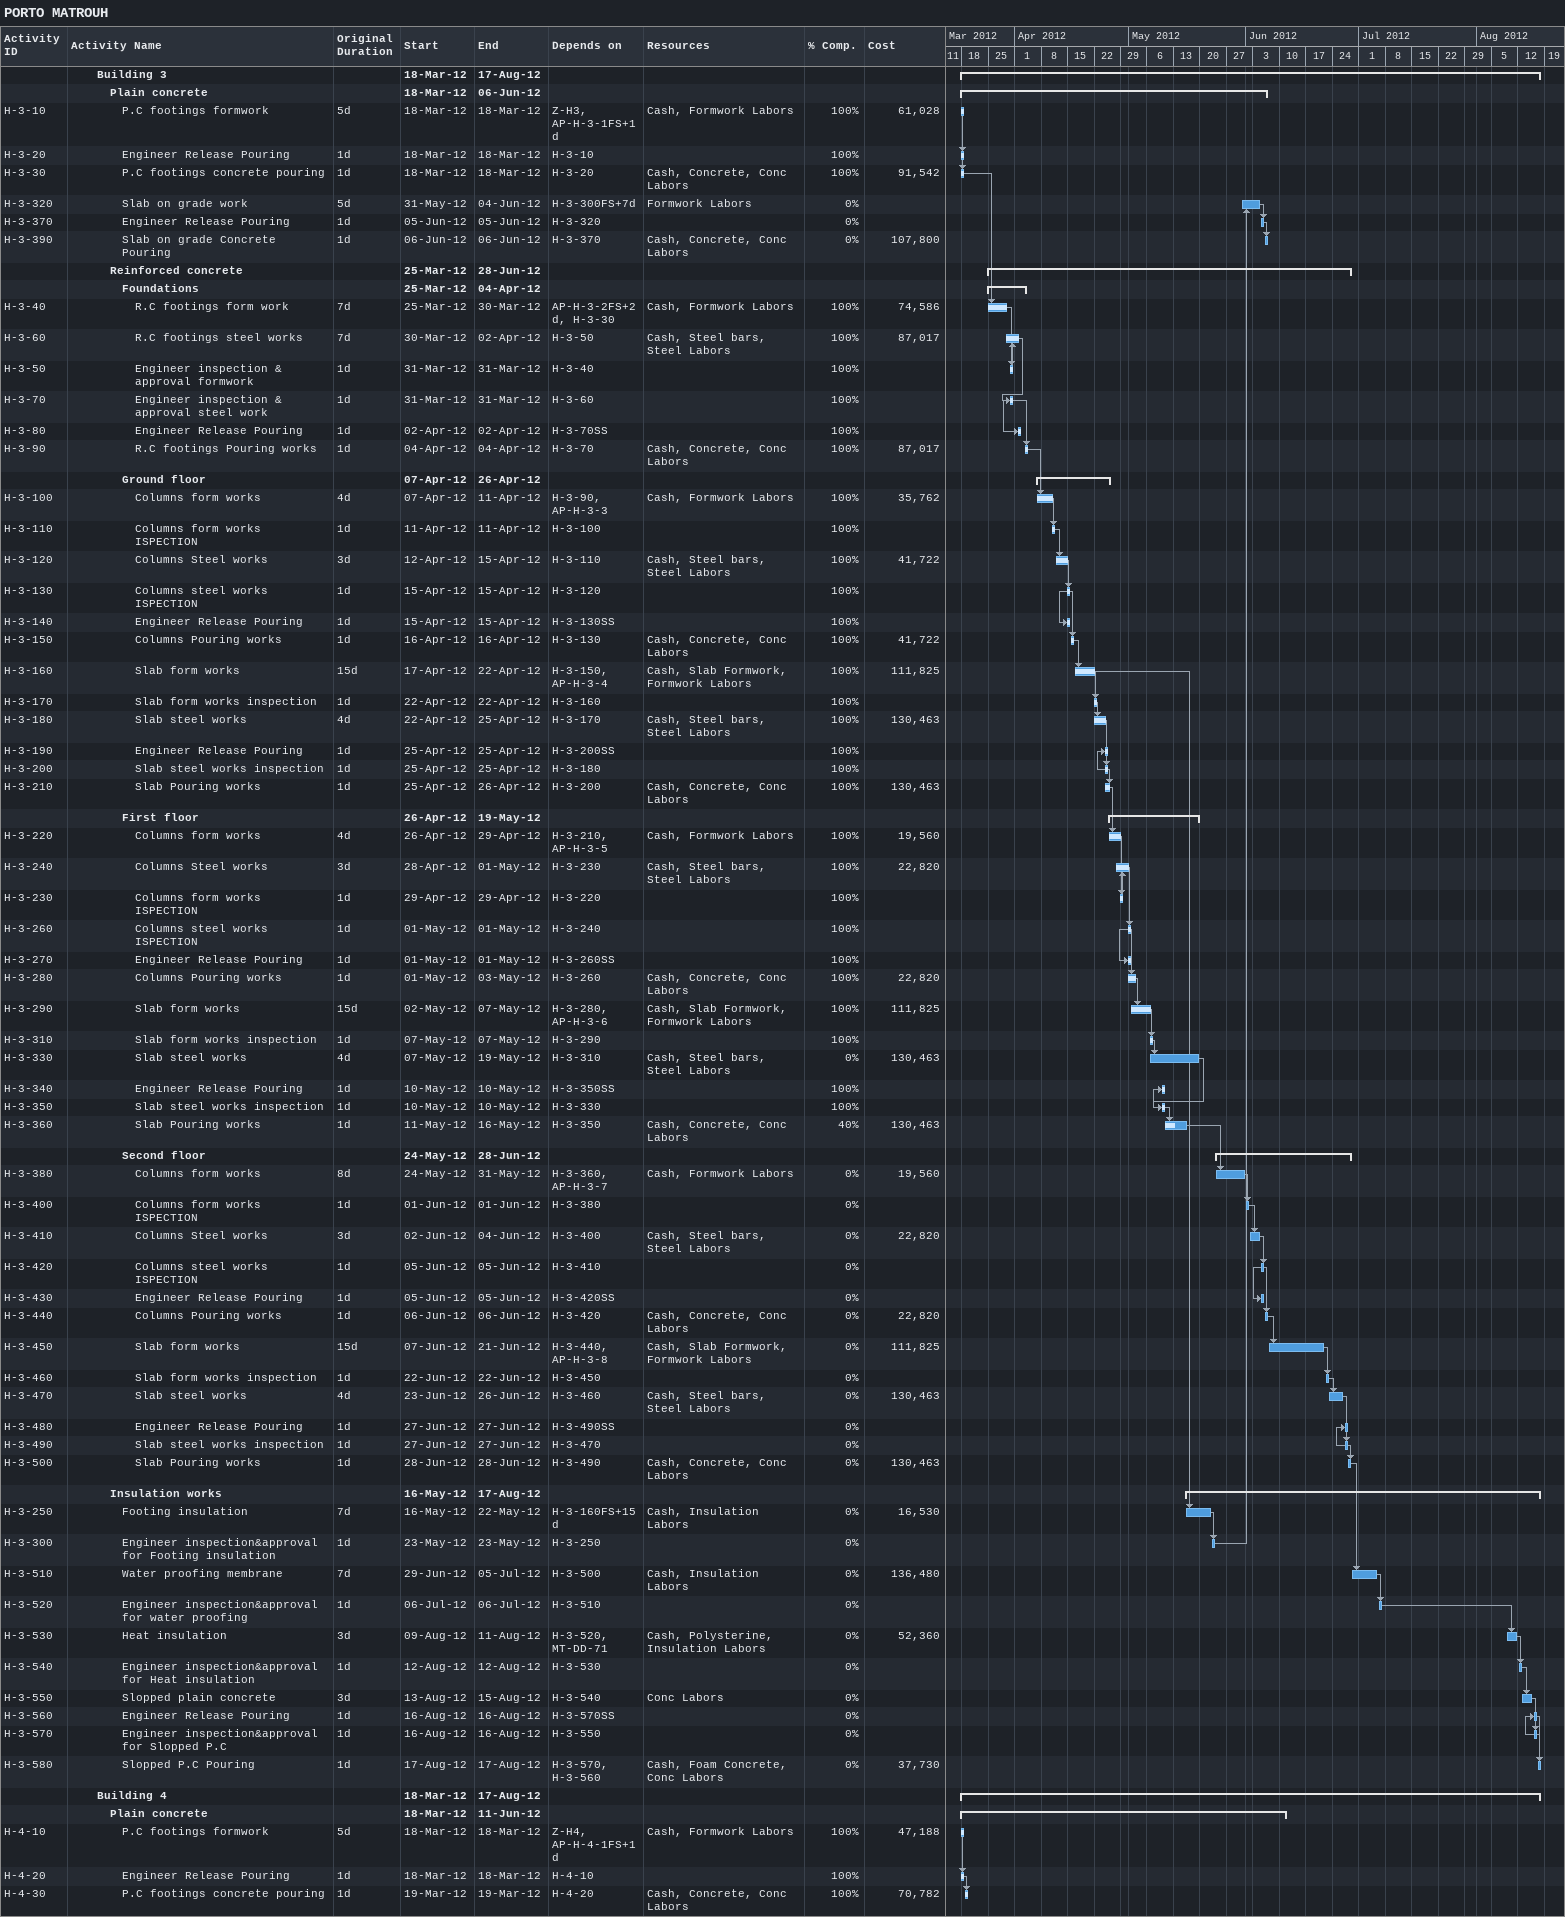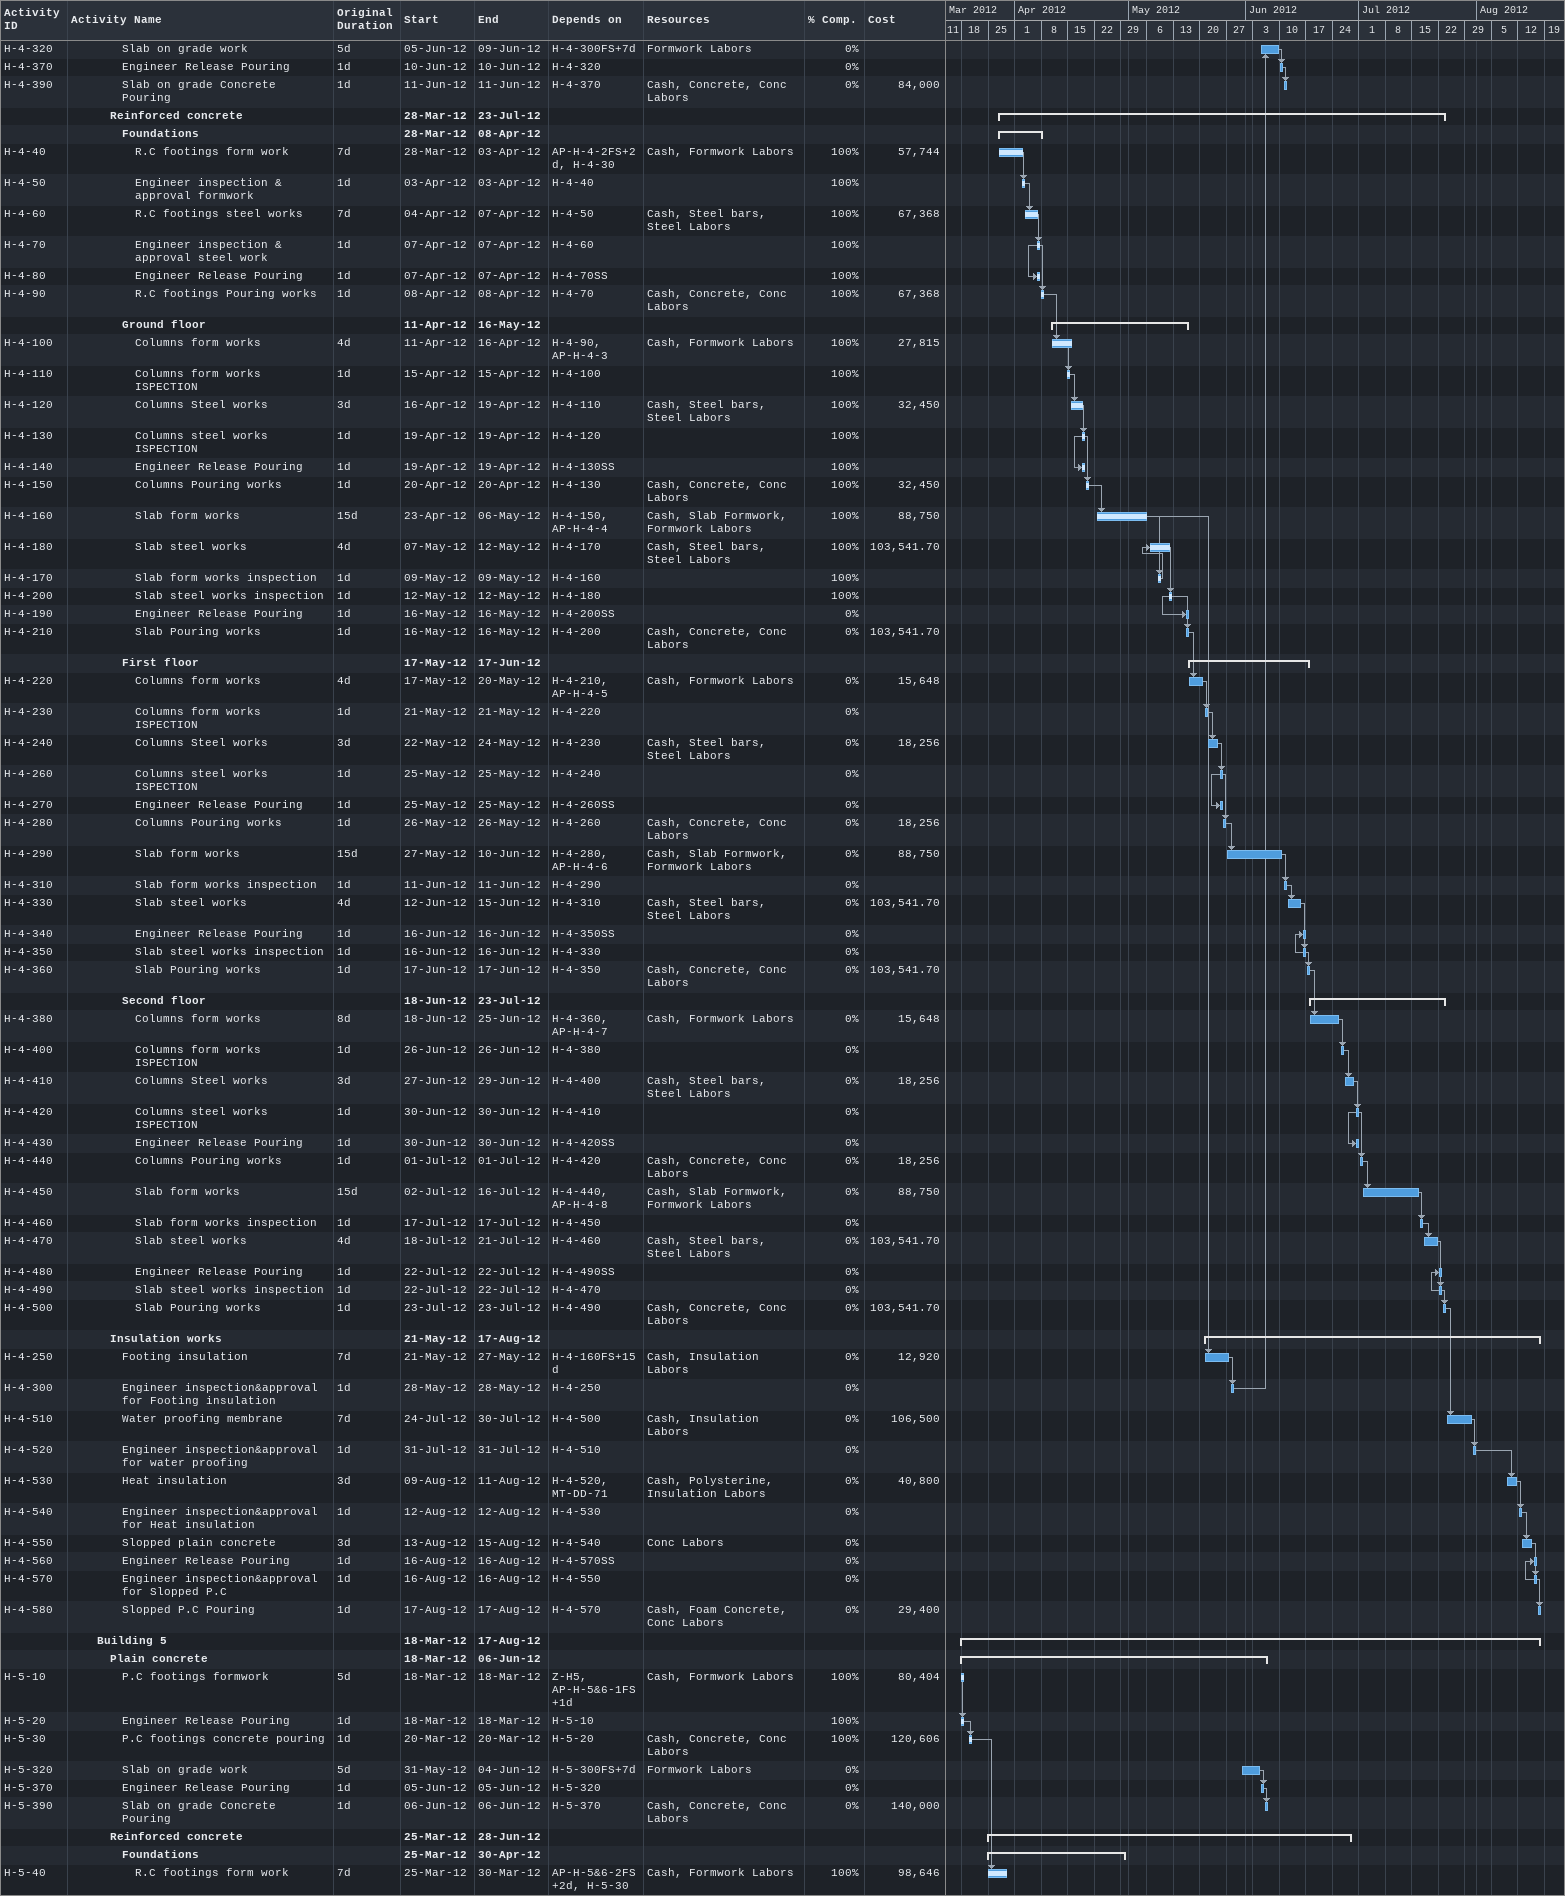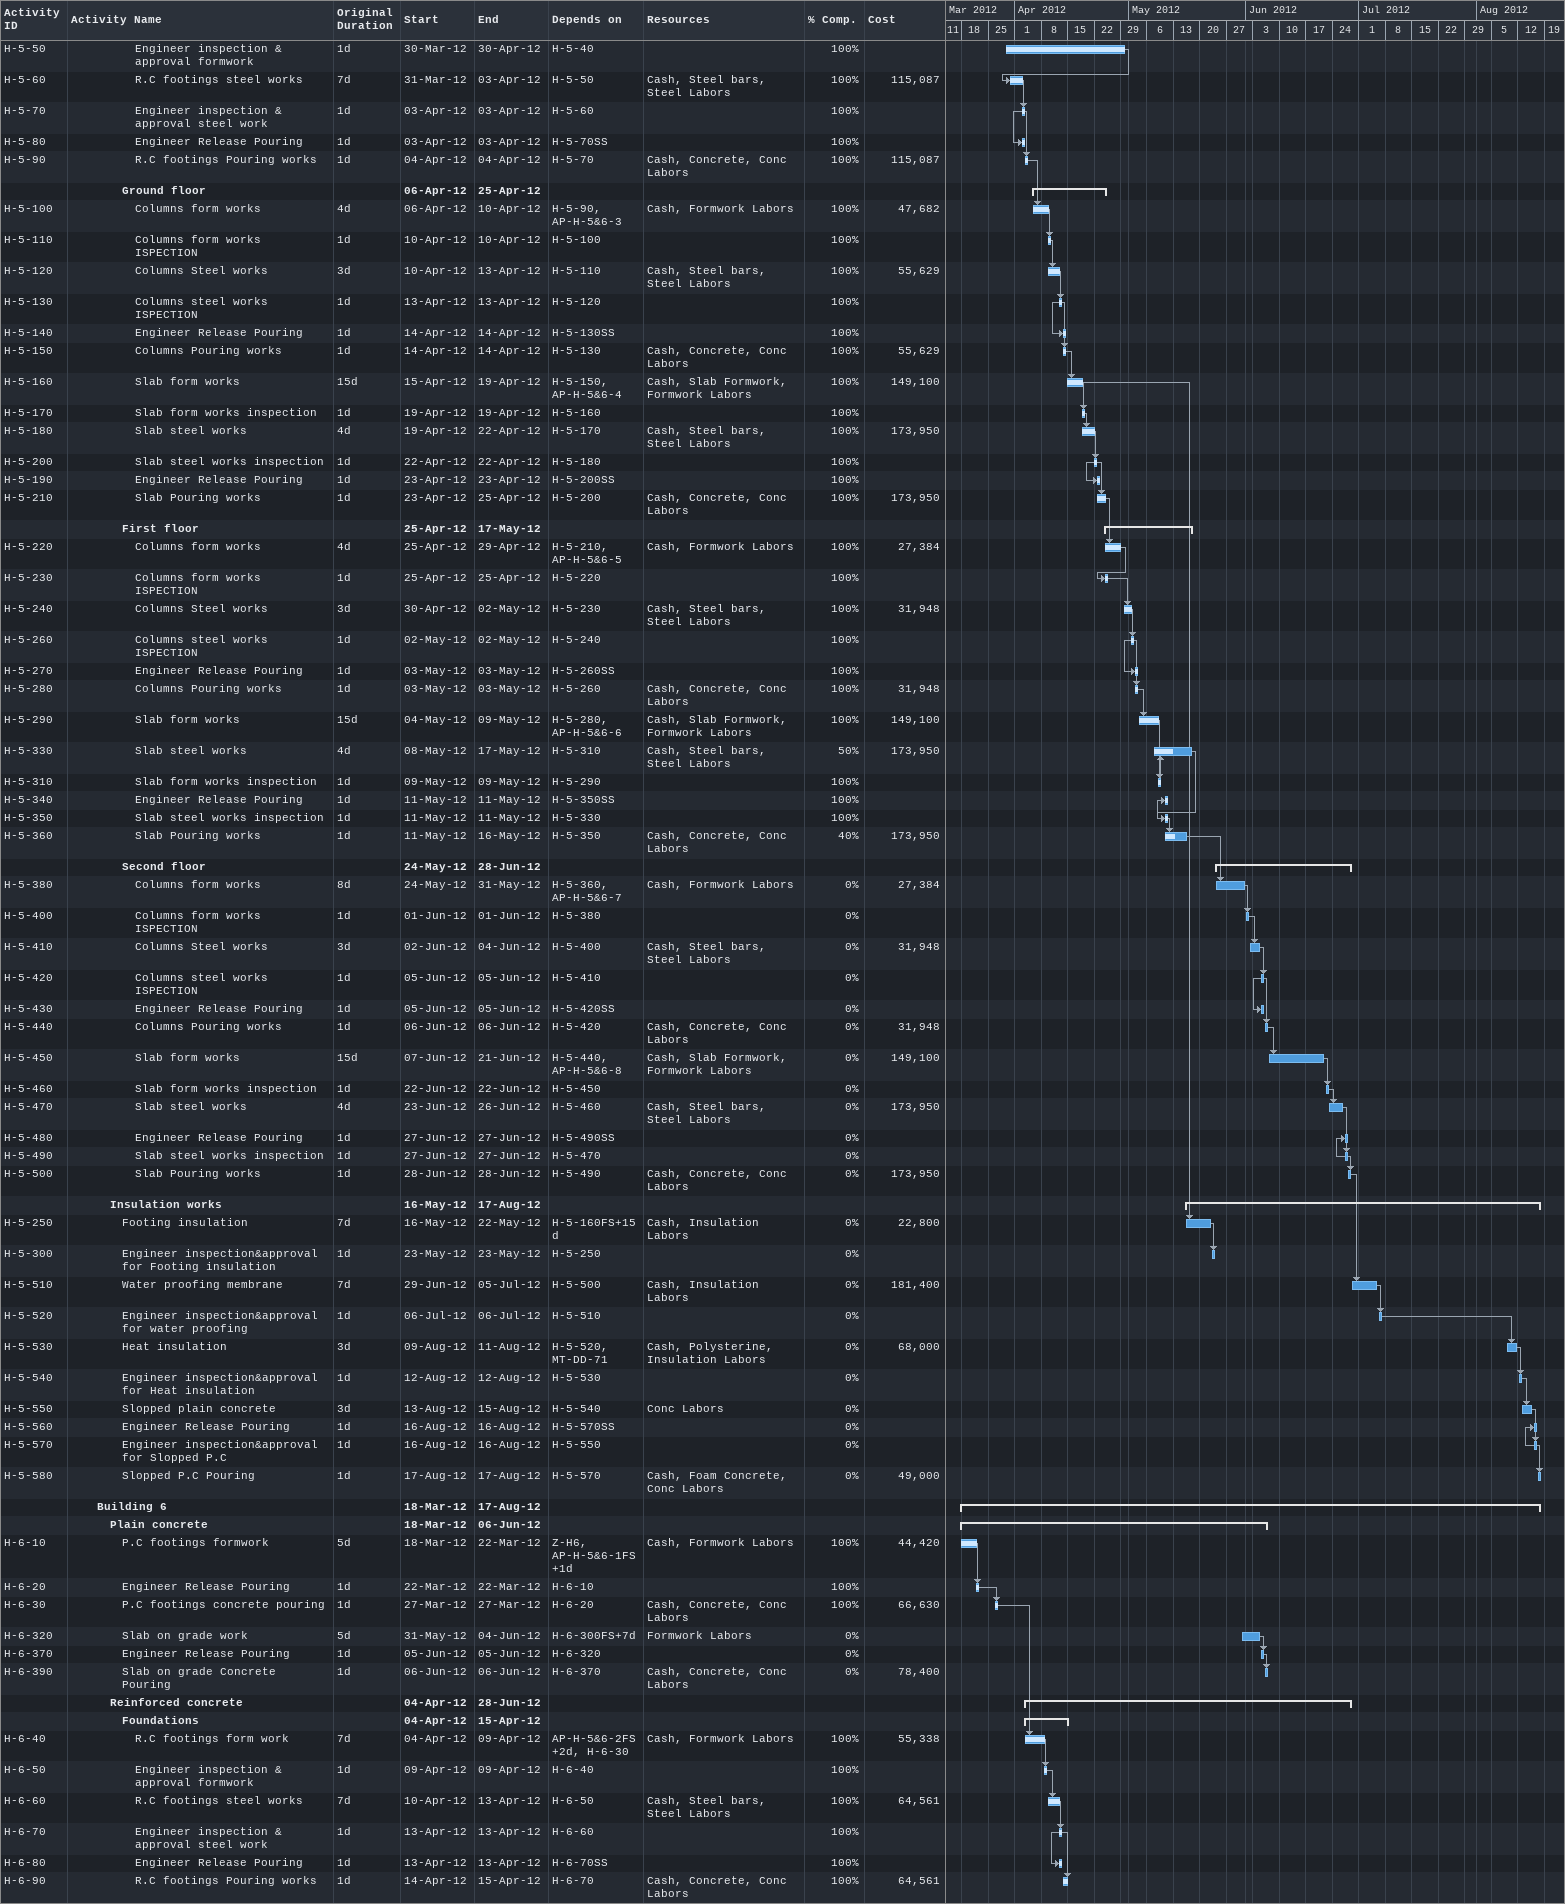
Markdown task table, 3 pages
PORTO MATROUH

| ID | Level | Task | Original duration | Start | Finish | Predecessors | Resources | % complete | Cost |
|---|---|---|---|---|---|---|---|---|---|
|  | 3 | **Building 3** |  | 2012-03-18 | 2012-08-17 |  |  |  |  |
|  | 4 | **Plain concrete** |  | 2012-03-18 | 2012-06-06 |  |  |  |  |
| H-3-10 | 5 | P.C footings formwork | 5d | 2012-03-18 | 2012-03-18 | Z-H3, AP-H-3-1FS+1d | Cash, Formwork Labors | 100 | 61028 |
| H-3-20 | 5 | Engineer Release Pouring | 1d | 2012-03-18 | 2012-03-18 | H-3-10 |  | 100 |  |
| H-3-30 | 5 | P.C footings concrete pouring | 1d | 2012-03-18 | 2012-03-18 | H-3-20 | Cash, Concrete, Conc Labors | 100 | 91542 |
| H-3-320 | 5 | Slab on grade work | 5d | 2012-05-31 | 2012-06-04 | H-3-300FS+7d | Formwork Labors | 0 |  |
| H-3-370 | 5 | Engineer Release Pouring | 1d | 2012-06-05 | 2012-06-05 | H-3-320 |  | 0 |  |
| H-3-390 | 5 | Slab on grade Concrete Pouring | 1d | 2012-06-06 | 2012-06-06 | H-3-370 | Cash, Concrete, Conc Labors | 0 | 107800 |
|  | 4 | **Reinforced concrete** |  | 2012-03-25 | 2012-06-28 |  |  |  |  |
|  | 5 | **Foundations** |  | 2012-03-25 | 2012-04-04 |  |  |  |  |
| H-3-40 | 6 | R.C footings form work | 7d | 2012-03-25 | 2012-03-30 | AP-H-3-2FS+2d, H-3-30 | Cash, Formwork Labors | 100 | 74586 |
| H-3-60 | 6 | R.C footings steel works | 7d | 2012-03-30 | 2012-04-02 | H-3-50 | Cash, Steel bars, Steel Labors | 100 | 87017 |
| H-3-50 | 6 | Engineer inspection & approval formwork | 1d | 2012-03-31 | 2012-03-31 | H-3-40 |  | 100 |  |
| H-3-70 | 6 | Engineer inspection & approval steel work | 1d | 2012-03-31 | 2012-03-31 | H-3-60 |  | 100 |  |
| H-3-80 | 6 | Engineer Release Pouring | 1d | 2012-04-02 | 2012-04-02 | H-3-70SS |  | 100 |  |
| H-3-90 | 6 | R.C footings Pouring works | 1d | 2012-04-04 | 2012-04-04 | H-3-70 | Cash, Concrete, Conc Labors | 100 | 87017 |
|  | 5 | **Ground floor** |  | 2012-04-07 | 2012-04-26 |  |  |  |  |
| H-3-100 | 6 | Columns form works | 4d | 2012-04-07 | 2012-04-11 | H-3-90, AP-H-3-3 | Cash, Formwork Labors | 100 | 35762 |
| H-3-110 | 6 | Columns form works ISPECTION | 1d | 2012-04-11 | 2012-04-11 | H-3-100 |  | 100 |  |
| H-3-120 | 6 | Columns Steel works | 3d | 2012-04-12 | 2012-04-15 | H-3-110 | Cash, Steel bars, Steel Labors | 100 | 41722 |
| H-3-130 | 6 | Columns steel works ISPECTION | 1d | 2012-04-15 | 2012-04-15 | H-3-120 |  | 100 |  |
| H-3-140 | 6 | Engineer Release Pouring | 1d | 2012-04-15 | 2012-04-15 | H-3-130SS |  | 100 |  |
| H-3-150 | 6 | Columns Pouring works | 1d | 2012-04-16 | 2012-04-16 | H-3-130 | Cash, Concrete, Conc Labors | 100 | 41722 |
| H-3-160 | 6 | Slab form works | 15d | 2012-04-17 | 2012-04-22 | H-3-150, AP-H-3-4 | Cash, Slab Formwork, Formwork Labors | 100 | 111825 |
| H-3-170 | 6 | Slab form works inspection | 1d | 2012-04-22 | 2012-04-22 | H-3-160 |  | 100 |  |
| H-3-180 | 6 | Slab steel works | 4d | 2012-04-22 | 2012-04-25 | H-3-170 | Cash, Steel bars, Steel Labors | 100 | 130463 |
| H-3-190 | 6 | Engineer Release Pouring | 1d | 2012-04-25 | 2012-04-25 | H-3-200SS |  | 100 |  |
| H-3-200 | 6 | Slab steel works inspection | 1d | 2012-04-25 | 2012-04-25 | H-3-180 |  | 100 |  |
| H-3-210 | 6 | Slab Pouring works | 1d | 2012-04-25 | 2012-04-26 | H-3-200 | Cash, Concrete, Conc Labors | 100 | 130463 |
|  | 5 | **First floor** |  | 2012-04-26 | 2012-05-19 |  |  |  |  |
| H-3-220 | 6 | Columns form works | 4d | 2012-04-26 | 2012-04-29 | H-3-210, AP-H-3-5 | Cash, Formwork Labors | 100 | 19560 |
| H-3-240 | 6 | Columns Steel works | 3d | 2012-04-28 | 2012-05-01 | H-3-230 | Cash, Steel bars, Steel Labors | 100 | 22820 |
| H-3-230 | 6 | Columns form works ISPECTION | 1d | 2012-04-29 | 2012-04-29 | H-3-220 |  | 100 |  |
| H-3-260 | 6 | Columns steel works ISPECTION | 1d | 2012-05-01 | 2012-05-01 | H-3-240 |  | 100 |  |
| H-3-270 | 6 | Engineer Release Pouring | 1d | 2012-05-01 | 2012-05-01 | H-3-260SS |  | 100 |  |
| H-3-280 | 6 | Columns Pouring works | 1d | 2012-05-01 | 2012-05-03 | H-3-260 | Cash, Concrete, Conc Labors | 100 | 22820 |
| H-3-290 | 6 | Slab form works | 15d | 2012-05-02 | 2012-05-07 | H-3-280, AP-H-3-6 | Cash, Slab Formwork, Formwork Labors | 100 | 111825 |
| H-3-310 | 6 | Slab form works inspection | 1d | 2012-05-07 | 2012-05-07 | H-3-290 |  | 100 |  |
| H-3-330 | 6 | Slab steel works | 4d | 2012-05-07 | 2012-05-19 | H-3-310 | Cash, Steel bars, Steel Labors | 0 | 130463 |
| H-3-340 | 6 | Engineer Release Pouring | 1d | 2012-05-10 | 2012-05-10 | H-3-350SS |  | 100 |  |
| H-3-350 | 6 | Slab steel works inspection | 1d | 2012-05-10 | 2012-05-10 | H-3-330 |  | 100 |  |
| H-3-360 | 6 | Slab Pouring works | 1d | 2012-05-11 | 2012-05-16 | H-3-350 | Cash, Concrete, Conc Labors | 40 | 130463 |
|  | 5 | **Second floor** |  | 2012-05-24 | 2012-06-28 |  |  |  |  |
| H-3-380 | 6 | Columns form works | 8d | 2012-05-24 | 2012-05-31 | H-3-360, AP-H-3-7 | Cash, Formwork Labors | 0 | 19560 |
| H-3-400 | 6 | Columns form works ISPECTION | 1d | 2012-06-01 | 2012-06-01 | H-3-380 |  | 0 |  |
| H-3-410 | 6 | Columns Steel works | 3d | 2012-06-02 | 2012-06-04 | H-3-400 | Cash, Steel bars, Steel Labors | 0 | 22820 |
| H-3-420 | 6 | Columns steel works ISPECTION | 1d | 2012-06-05 | 2012-06-05 | H-3-410 |  | 0 |  |
| H-3-430 | 6 | Engineer Release Pouring | 1d | 2012-06-05 | 2012-06-05 | H-3-420SS |  | 0 |  |
| H-3-440 | 6 | Columns Pouring works | 1d | 2012-06-06 | 2012-06-06 | H-3-420 | Cash, Concrete, Conc Labors | 0 | 22820 |
| H-3-450 | 6 | Slab form works | 15d | 2012-06-07 | 2012-06-21 | H-3-440, AP-H-3-8 | Cash, Slab Formwork, Formwork Labors | 0 | 111825 |
| H-3-460 | 6 | Slab form works inspection | 1d | 2012-06-22 | 2012-06-22 | H-3-450 |  | 0 |  |
| H-3-470 | 6 | Slab steel works | 4d | 2012-06-23 | 2012-06-26 | H-3-460 | Cash, Steel bars, Steel Labors | 0 | 130463 |
| H-3-480 | 6 | Engineer Release Pouring | 1d | 2012-06-27 | 2012-06-27 | H-3-490SS |  | 0 |  |
| H-3-490 | 6 | Slab steel works inspection | 1d | 2012-06-27 | 2012-06-27 | H-3-470 |  | 0 |  |
| H-3-500 | 6 | Slab Pouring works | 1d | 2012-06-28 | 2012-06-28 | H-3-490 | Cash, Concrete, Conc Labors | 0 | 130463 |
|  | 4 | **Insulation works** |  | 2012-05-16 | 2012-08-17 |  |  |  |  |
| H-3-250 | 5 | Footing insulation | 7d | 2012-05-16 | 2012-05-22 | H-3-160FS+15d | Cash, Insulation Labors | 0 | 16530 |
| H-3-300 | 5 | Engineer inspection&approval for Footing insulation | 1d | 2012-05-23 | 2012-05-23 | H-3-250 |  | 0 |  |
| H-3-510 | 5 | Water proofing membrane | 7d | 2012-06-29 | 2012-07-05 | H-3-500 | Cash, Insulation Labors | 0 | 136480 |
| H-3-520 | 5 | Engineer inspection&approval for water proofing | 1d | 2012-07-06 | 2012-07-06 | H-3-510 |  | 0 |  |
| H-3-530 | 5 | Heat insulation | 3d | 2012-08-09 | 2012-08-11 | H-3-520, MT-DD-71 | Cash, Polysterine, Insulation Labors | 0 | 52360 |
| H-3-540 | 5 | Engineer inspection&approval for Heat insulation | 1d | 2012-08-12 | 2012-08-12 | H-3-530 |  | 0 |  |
| H-3-550 | 5 | Slopped plain concrete | 3d | 2012-08-13 | 2012-08-15 | H-3-540 | Conc Labors | 0 |  |
| H-3-560 | 5 | Engineer Release Pouring | 1d | 2012-08-16 | 2012-08-16 | H-3-570SS |  | 0 |  |
| H-3-570 | 5 | Engineer inspection&approval for Slopped P.C | 1d | 2012-08-16 | 2012-08-16 | H-3-550 |  | 0 |  |
| H-3-580 | 5 | Slopped P.C Pouring | 1d | 2012-08-17 | 2012-08-17 | H-3-570, H-3-560 | Cash, Foam Concrete, Conc Labors | 0 | 37730 |
|  | 3 | **Building 4** |  | 2012-03-18 | 2012-08-17 |  |  |  |  |
|  | 4 | **Plain concrete** |  | 2012-03-18 | 2012-06-11 |  |  |  |  |
| H-4-10 | 5 | P.C footings formwork | 5d | 2012-03-18 | 2012-03-18 | Z-H4, AP-H-4-1FS+1d | Cash, Formwork Labors | 100 | 47188 |
| H-4-20 | 5 | Engineer Release Pouring | 1d | 2012-03-18 | 2012-03-18 | H-4-10 |  | 100 |  |
| H-4-30 | 5 | P.C footings concrete pouring | 1d | 2012-03-19 | 2012-03-19 | H-4-20 | Cash, Concrete, Conc Labors | 100 | 70782 |
| H-4-320 | 5 | Slab on grade work | 5d | 2012-06-05 | 2012-06-09 | H-4-300FS+7d | Formwork Labors | 0 |  |
| H-4-370 | 5 | Engineer Release Pouring | 1d | 2012-06-10 | 2012-06-10 | H-4-320 |  | 0 |  |
| H-4-390 | 5 | Slab on grade Concrete Pouring | 1d | 2012-06-11 | 2012-06-11 | H-4-370 | Cash, Concrete, Conc Labors | 0 | 84000 |
|  | 4 | **Reinforced concrete** |  | 2012-03-28 | 2012-07-23 |  |  |  |  |
|  | 5 | **Foundations** |  | 2012-03-28 | 2012-04-08 |  |  |  |  |
| H-4-40 | 6 | R.C footings form work | 7d | 2012-03-28 | 2012-04-03 | AP-H-4-2FS+2d, H-4-30 | Cash, Formwork Labors | 100 | 57744 |
| H-4-50 | 6 | Engineer inspection & approval formwork | 1d | 2012-04-03 | 2012-04-03 | H-4-40 |  | 100 |  |
| H-4-60 | 6 | R.C footings steel works | 7d | 2012-04-04 | 2012-04-07 | H-4-50 | Cash, Steel bars, Steel Labors | 100 | 67368 |
| H-4-70 | 6 | Engineer inspection & approval steel work | 1d | 2012-04-07 | 2012-04-07 | H-4-60 |  | 100 |  |
| H-4-80 | 6 | Engineer Release Pouring | 1d | 2012-04-07 | 2012-04-07 | H-4-70SS |  | 100 |  |
| H-4-90 | 6 | R.C footings Pouring works | 1d | 2012-04-08 | 2012-04-08 | H-4-70 | Cash, Concrete, Conc Labors | 100 | 67368 |
|  | 5 | **Ground floor** |  | 2012-04-11 | 2012-05-16 |  |  |  |  |
| H-4-100 | 6 | Columns form works | 4d | 2012-04-11 | 2012-04-16 | H-4-90, AP-H-4-3 | Cash, Formwork Labors | 100 | 27815 |
| H-4-110 | 6 | Columns form works ISPECTION | 1d | 2012-04-15 | 2012-04-15 | H-4-100 |  | 100 |  |
| H-4-120 | 6 | Columns Steel works | 3d | 2012-04-16 | 2012-04-19 | H-4-110 | Cash, Steel bars, Steel Labors | 100 | 32450 |
| H-4-130 | 6 | Columns steel works ISPECTION | 1d | 2012-04-19 | 2012-04-19 | H-4-120 |  | 100 |  |
| H-4-140 | 6 | Engineer Release Pouring | 1d | 2012-04-19 | 2012-04-19 | H-4-130SS |  | 100 |  |
| H-4-150 | 6 | Columns Pouring works | 1d | 2012-04-20 | 2012-04-20 | H-4-130 | Cash, Concrete, Conc Labors | 100 | 32450 |
| H-4-160 | 6 | Slab form works | 15d | 2012-04-23 | 2012-05-06 | H-4-150, AP-H-4-4 | Cash, Slab Formwork, Formwork Labors | 100 | 88750 |
| H-4-180 | 6 | Slab steel works | 4d | 2012-05-07 | 2012-05-12 | H-4-170 | Cash, Steel bars, Steel Labors | 100 | 103541.70 |
| H-4-170 | 6 | Slab form works inspection | 1d | 2012-05-09 | 2012-05-09 | H-4-160 |  | 100 |  |
| H-4-200 | 6 | Slab steel works inspection | 1d | 2012-05-12 | 2012-05-12 | H-4-180 |  | 100 |  |
| H-4-190 | 6 | Engineer Release Pouring | 1d | 2012-05-16 | 2012-05-16 | H-4-200SS |  | 0 |  |
| H-4-210 | 6 | Slab Pouring works | 1d | 2012-05-16 | 2012-05-16 | H-4-200 | Cash, Concrete, Conc Labors | 0 | 103541.70 |
|  | 5 | **First floor** |  | 2012-05-17 | 2012-06-17 |  |  |  |  |
| H-4-220 | 6 | Columns form works | 4d | 2012-05-17 | 2012-05-20 | H-4-210, AP-H-4-5 | Cash, Formwork Labors | 0 | 15648 |
| H-4-230 | 6 | Columns form works ISPECTION | 1d | 2012-05-21 | 2012-05-21 | H-4-220 |  | 0 |  |
| H-4-240 | 6 | Columns Steel works | 3d | 2012-05-22 | 2012-05-24 | H-4-230 | Cash, Steel bars, Steel Labors | 0 | 18256 |
| H-4-260 | 6 | Columns steel works ISPECTION | 1d | 2012-05-25 | 2012-05-25 | H-4-240 |  | 0 |  |
| H-4-270 | 6 | Engineer Release Pouring | 1d | 2012-05-25 | 2012-05-25 | H-4-260SS |  | 0 |  |
| H-4-280 | 6 | Columns Pouring works | 1d | 2012-05-26 | 2012-05-26 | H-4-260 | Cash, Concrete, Conc Labors | 0 | 18256 |
| H-4-290 | 6 | Slab form works | 15d | 2012-05-27 | 2012-06-10 | H-4-280, AP-H-4-6 | Cash, Slab Formwork, Formwork Labors | 0 | 88750 |
| H-4-310 | 6 | Slab form works inspection | 1d | 2012-06-11 | 2012-06-11 | H-4-290 |  | 0 |  |
| H-4-330 | 6 | Slab steel works | 4d | 2012-06-12 | 2012-06-15 | H-4-310 | Cash, Steel bars, Steel Labors | 0 | 103541.70 |
| H-4-340 | 6 | Engineer Release Pouring | 1d | 2012-06-16 | 2012-06-16 | H-4-350SS |  | 0 |  |
| H-4-350 | 6 | Slab steel works inspection | 1d | 2012-06-16 | 2012-06-16 | H-4-330 |  | 0 |  |
| H-4-360 | 6 | Slab Pouring works | 1d | 2012-06-17 | 2012-06-17 | H-4-350 | Cash, Concrete, Conc Labors | 0 | 103541.70 |
|  | 5 | **Second floor** |  | 2012-06-18 | 2012-07-23 |  |  |  |  |
| H-4-380 | 6 | Columns form works | 8d | 2012-06-18 | 2012-06-25 | H-4-360, AP-H-4-7 | Cash, Formwork Labors | 0 | 15648 |
| H-4-400 | 6 | Columns form works ISPECTION | 1d | 2012-06-26 | 2012-06-26 | H-4-380 |  | 0 |  |
| H-4-410 | 6 | Columns Steel works | 3d | 2012-06-27 | 2012-06-29 | H-4-400 | Cash, Steel bars, Steel Labors | 0 | 18256 |
| H-4-420 | 6 | Columns steel works ISPECTION | 1d | 2012-06-30 | 2012-06-30 | H-4-410 |  | 0 |  |
| H-4-430 | 6 | Engineer Release Pouring | 1d | 2012-06-30 | 2012-06-30 | H-4-420SS |  | 0 |  |
| H-4-440 | 6 | Columns Pouring works | 1d | 2012-07-01 | 2012-07-01 | H-4-420 | Cash, Concrete, Conc Labors | 0 | 18256 |
| H-4-450 | 6 | Slab form works | 15d | 2012-07-02 | 2012-07-16 | H-4-440, AP-H-4-8 | Cash, Slab Formwork, Formwork Labors | 0 | 88750 |
| H-4-460 | 6 | Slab form works inspection | 1d | 2012-07-17 | 2012-07-17 | H-4-450 |  | 0 |  |
| H-4-470 | 6 | Slab steel works | 4d | 2012-07-18 | 2012-07-21 | H-4-460 | Cash, Steel bars, Steel Labors | 0 | 103541.70 |
| H-4-480 | 6 | Engineer Release Pouring | 1d | 2012-07-22 | 2012-07-22 | H-4-490SS |  | 0 |  |
| H-4-490 | 6 | Slab steel works inspection | 1d | 2012-07-22 | 2012-07-22 | H-4-470 |  | 0 |  |
| H-4-500 | 6 | Slab Pouring works | 1d | 2012-07-23 | 2012-07-23 | H-4-490 | Cash, Concrete, Conc Labors | 0 | 103541.70 |
|  | 4 | **Insulation works** |  | 2012-05-21 | 2012-08-17 |  |  |  |  |
| H-4-250 | 5 | Footing insulation | 7d | 2012-05-21 | 2012-05-27 | H-4-160FS+15d | Cash, Insulation Labors | 0 | 12920 |
| H-4-300 | 5 | Engineer inspection&approval for Footing insulation | 1d | 2012-05-28 | 2012-05-28 | H-4-250 |  | 0 |  |
| H-4-510 | 5 | Water proofing membrane | 7d | 2012-07-24 | 2012-07-30 | H-4-500 | Cash, Insulation Labors | 0 | 106500 |
| H-4-520 | 5 | Engineer inspection&approval for water proofing | 1d | 2012-07-31 | 2012-07-31 | H-4-510 |  | 0 |  |
| H-4-530 | 5 | Heat insulation | 3d | 2012-08-09 | 2012-08-11 | H-4-520, MT-DD-71 | Cash, Polysterine, Insulation Labors | 0 | 40800 |
| H-4-540 | 5 | Engineer inspection&approval for Heat insulation | 1d | 2012-08-12 | 2012-08-12 | H-4-530 |  | 0 |  |
| H-4-550 | 5 | Slopped plain concrete | 3d | 2012-08-13 | 2012-08-15 | H-4-540 | Conc Labors | 0 |  |
| H-4-560 | 5 | Engineer Release Pouring | 1d | 2012-08-16 | 2012-08-16 | H-4-570SS |  | 0 |  |
| H-4-570 | 5 | Engineer inspection&approval for Slopped P.C | 1d | 2012-08-16 | 2012-08-16 | H-4-550 |  | 0 |  |
| H-4-580 | 5 | Slopped P.C Pouring | 1d | 2012-08-17 | 2012-08-17 | H-4-570 | Cash, Foam Concrete, Conc Labors | 0 | 29400 |
|  | 3 | **Building 5** |  | 2012-03-18 | 2012-08-17 |  |  |  |  |
|  | 4 | **Plain concrete** |  | 2012-03-18 | 2012-06-06 |  |  |  |  |
| H-5-10 | 5 | P.C footings formwork | 5d | 2012-03-18 | 2012-03-18 | Z-H5, AP-H-5&6-1FS+1d | Cash, Formwork Labors | 100 | 80404 |
| H-5-20 | 5 | Engineer Release Pouring | 1d | 2012-03-18 | 2012-03-18 | H-5-10 |  | 100 |  |
| H-5-30 | 5 | P.C footings concrete pouring | 1d | 2012-03-20 | 2012-03-20 | H-5-20 | Cash, Concrete, Conc Labors | 100 | 120606 |
| H-5-320 | 5 | Slab on grade work | 5d | 2012-05-31 | 2012-06-04 | H-5-300FS+7d | Formwork Labors | 0 |  |
| H-5-370 | 5 | Engineer Release Pouring | 1d | 2012-06-05 | 2012-06-05 | H-5-320 |  | 0 |  |
| H-5-390 | 5 | Slab on grade Concrete Pouring | 1d | 2012-06-06 | 2012-06-06 | H-5-370 | Cash, Concrete, Conc Labors | 0 | 140000 |
|  | 4 | **Reinforced concrete** |  | 2012-03-25 | 2012-06-28 |  |  |  |  |
|  | 5 | **Foundations** |  | 2012-03-25 | 2012-04-30 |  |  |  |  |
| H-5-40 | 6 | R.C footings form work | 7d | 2012-03-25 | 2012-03-30 | AP-H-5&6-2FS+2d, H-5-30 | Cash, Formwork Labors | 100 | 98646 |
| H-5-50 | 6 | Engineer inspection & approval formwork | 1d | 2012-03-30 | 2012-04-30 | H-5-40 |  | 100 |  |
| H-5-60 | 6 | R.C footings steel works | 7d | 2012-03-31 | 2012-04-03 | H-5-50 | Cash, Steel bars, Steel Labors | 100 | 115087 |
| H-5-70 | 6 | Engineer inspection & approval steel work | 1d | 2012-04-03 | 2012-04-03 | H-5-60 |  | 100 |  |
| H-5-80 | 6 | Engineer Release Pouring | 1d | 2012-04-03 | 2012-04-03 | H-5-70SS |  | 100 |  |
| H-5-90 | 6 | R.C footings Pouring works | 1d | 2012-04-04 | 2012-04-04 | H-5-70 | Cash, Concrete, Conc Labors | 100 | 115087 |
|  | 5 | **Ground floor** |  | 2012-04-06 | 2012-04-25 |  |  |  |  |
| H-5-100 | 6 | Columns form works | 4d | 2012-04-06 | 2012-04-10 | H-5-90, AP-H-5&6-3 | Cash, Formwork Labors | 100 | 47682 |
| H-5-110 | 6 | Columns form works ISPECTION | 1d | 2012-04-10 | 2012-04-10 | H-5-100 |  | 100 |  |
| H-5-120 | 6 | Columns Steel works | 3d | 2012-04-10 | 2012-04-13 | H-5-110 | Cash, Steel bars, Steel Labors | 100 | 55629 |
| H-5-130 | 6 | Columns steel works ISPECTION | 1d | 2012-04-13 | 2012-04-13 | H-5-120 |  | 100 |  |
| H-5-140 | 6 | Engineer Release Pouring | 1d | 2012-04-14 | 2012-04-14 | H-5-130SS |  | 100 |  |
| H-5-150 | 6 | Columns Pouring works | 1d | 2012-04-14 | 2012-04-14 | H-5-130 | Cash, Concrete, Conc Labors | 100 | 55629 |
| H-5-160 | 6 | Slab form works | 15d | 2012-04-15 | 2012-04-19 | H-5-150, AP-H-5&6-4 | Cash, Slab Formwork, Formwork Labors | 100 | 149100 |
| H-5-170 | 6 | Slab form works inspection | 1d | 2012-04-19 | 2012-04-19 | H-5-160 |  | 100 |  |
| H-5-180 | 6 | Slab steel works | 4d | 2012-04-19 | 2012-04-22 | H-5-170 | Cash, Steel bars, Steel Labors | 100 | 173950 |
| H-5-200 | 6 | Slab steel works inspection | 1d | 2012-04-22 | 2012-04-22 | H-5-180 |  | 100 |  |
| H-5-190 | 6 | Engineer Release Pouring | 1d | 2012-04-23 | 2012-04-23 | H-5-200SS |  | 100 |  |
| H-5-210 | 6 | Slab Pouring works | 1d | 2012-04-23 | 2012-04-25 | H-5-200 | Cash, Concrete, Conc Labors | 100 | 173950 |
|  | 5 | **First floor** |  | 2012-04-25 | 2012-05-17 |  |  |  |  |
| H-5-220 | 6 | Columns form works | 4d | 2012-04-25 | 2012-04-29 | H-5-210, AP-H-5&6-5 | Cash, Formwork Labors | 100 | 27384 |
| H-5-230 | 6 | Columns form works ISPECTION | 1d | 2012-04-25 | 2012-04-25 | H-5-220 |  | 100 |  |
| H-5-240 | 6 | Columns Steel works | 3d | 2012-04-30 | 2012-05-02 | H-5-230 | Cash, Steel bars, Steel Labors | 100 | 31948 |
| H-5-260 | 6 | Columns steel works ISPECTION | 1d | 2012-05-02 | 2012-05-02 | H-5-240 |  | 100 |  |
| H-5-270 | 6 | Engineer Release Pouring | 1d | 2012-05-03 | 2012-05-03 | H-5-260SS |  | 100 |  |
| H-5-280 | 6 | Columns Pouring works | 1d | 2012-05-03 | 2012-05-03 | H-5-260 | Cash, Concrete, Conc Labors | 100 | 31948 |
| H-5-290 | 6 | Slab form works | 15d | 2012-05-04 | 2012-05-09 | H-5-280, AP-H-5&6-6 | Cash, Slab Formwork, Formwork Labors | 100 | 149100 |
| H-5-330 | 6 | Slab steel works | 4d | 2012-05-08 | 2012-05-17 | H-5-310 | Cash, Steel bars, Steel Labors | 50 | 173950 |
| H-5-310 | 6 | Slab form works inspection | 1d | 2012-05-09 | 2012-05-09 | H-5-290 |  | 100 |  |
| H-5-340 | 6 | Engineer Release Pouring | 1d | 2012-05-11 | 2012-05-11 | H-5-350SS |  | 100 |  |
| H-5-350 | 6 | Slab steel works inspection | 1d | 2012-05-11 | 2012-05-11 | H-5-330 |  | 100 |  |
| H-5-360 | 6 | Slab Pouring works | 1d | 2012-05-11 | 2012-05-16 | H-5-350 | Cash, Concrete, Conc Labors | 40 | 173950 |
|  | 5 | **Second floor** |  | 2012-05-24 | 2012-06-28 |  |  |  |  |
| H-5-380 | 6 | Columns form works | 8d | 2012-05-24 | 2012-05-31 | H-5-360, AP-H-5&6-7 | Cash, Formwork Labors | 0 | 27384 |
| H-5-400 | 6 | Columns form works ISPECTION | 1d | 2012-06-01 | 2012-06-01 | H-5-380 |  | 0 |  |
| H-5-410 | 6 | Columns Steel works | 3d | 2012-06-02 | 2012-06-04 | H-5-400 | Cash, Steel bars, Steel Labors | 0 | 31948 |
| H-5-420 | 6 | Columns steel works ISPECTION | 1d | 2012-06-05 | 2012-06-05 | H-5-410 |  | 0 |  |
| H-5-430 | 6 | Engineer Release Pouring | 1d | 2012-06-05 | 2012-06-05 | H-5-420SS |  | 0 |  |
| H-5-440 | 6 | Columns Pouring works | 1d | 2012-06-06 | 2012-06-06 | H-5-420 | Cash, Concrete, Conc Labors | 0 | 31948 |
| H-5-450 | 6 | Slab form works | 15d | 2012-06-07 | 2012-06-21 | H-5-440, AP-H-5&6-8 | Cash, Slab Formwork, Formwork Labors | 0 | 149100 |
| H-5-460 | 6 | Slab form works inspection | 1d | 2012-06-22 | 2012-06-22 | H-5-450 |  | 0 |  |
| H-5-470 | 6 | Slab steel works | 4d | 2012-06-23 | 2012-06-26 | H-5-460 | Cash, Steel bars, Steel Labors | 0 | 173950 |
| H-5-480 | 6 | Engineer Release Pouring | 1d | 2012-06-27 | 2012-06-27 | H-5-490SS |  | 0 |  |
| H-5-490 | 6 | Slab steel works inspection | 1d | 2012-06-27 | 2012-06-27 | H-5-470 |  | 0 |  |
| H-5-500 | 6 | Slab Pouring works | 1d | 2012-06-28 | 2012-06-28 | H-5-490 | Cash, Concrete, Conc Labors | 0 | 173950 |
|  | 4 | **Insulation works** |  | 2012-05-16 | 2012-08-17 |  |  |  |  |
| H-5-250 | 5 | Footing insulation | 7d | 2012-05-16 | 2012-05-22 | H-5-160FS+15d | Cash, Insulation Labors | 0 | 22800 |
| H-5-300 | 5 | Engineer inspection&approval for Footing insulation | 1d | 2012-05-23 | 2012-05-23 | H-5-250 |  | 0 |  |
| H-5-510 | 5 | Water proofing membrane | 7d | 2012-06-29 | 2012-07-05 | H-5-500 | Cash, Insulation Labors | 0 | 181400 |
| H-5-520 | 5 | Engineer inspection&approval for water proofing | 1d | 2012-07-06 | 2012-07-06 | H-5-510 |  | 0 |  |
| H-5-530 | 5 | Heat insulation | 3d | 2012-08-09 | 2012-08-11 | H-5-520, MT-DD-71 | Cash, Polysterine, Insulation Labors | 0 | 68000 |
| H-5-540 | 5 | Engineer inspection&approval for Heat insulation | 1d | 2012-08-12 | 2012-08-12 | H-5-530 |  | 0 |  |
| H-5-550 | 5 | Slopped plain concrete | 3d | 2012-08-13 | 2012-08-15 | H-5-540 | Conc Labors | 0 |  |
| H-5-560 | 5 | Engineer Release Pouring | 1d | 2012-08-16 | 2012-08-16 | H-5-570SS |  | 0 |  |
| H-5-570 | 5 | Engineer inspection&approval for Slopped P.C | 1d | 2012-08-16 | 2012-08-16 | H-5-550 |  | 0 |  |
| H-5-580 | 5 | Slopped P.C Pouring | 1d | 2012-08-17 | 2012-08-17 | H-5-570 | Cash, Foam Concrete, Conc Labors | 0 | 49000 |
|  | 3 | **Building 6** |  | 2012-03-18 | 2012-08-17 |  |  |  |  |
|  | 4 | **Plain concrete** |  | 2012-03-18 | 2012-06-06 |  |  |  |  |
| H-6-10 | 5 | P.C footings formwork | 5d | 2012-03-18 | 2012-03-22 | Z-H6, AP-H-5&6-1FS+1d | Cash, Formwork Labors | 100 | 44420 |
| H-6-20 | 5 | Engineer Release Pouring | 1d | 2012-03-22 | 2012-03-22 | H-6-10 |  | 100 |  |
| H-6-30 | 5 | P.C footings concrete pouring | 1d | 2012-03-27 | 2012-03-27 | H-6-20 | Cash, Concrete, Conc Labors | 100 | 66630 |
| H-6-320 | 5 | Slab on grade work | 5d | 2012-05-31 | 2012-06-04 | H-6-300FS+7d | Formwork Labors | 0 |  |
| H-6-370 | 5 | Engineer Release Pouring | 1d | 2012-06-05 | 2012-06-05 | H-6-320 |  | 0 |  |
| H-6-390 | 5 | Slab on grade Concrete Pouring | 1d | 2012-06-06 | 2012-06-06 | H-6-370 | Cash, Concrete, Conc Labors | 0 | 78400 |
|  | 4 | **Reinforced concrete** |  | 2012-04-04 | 2012-06-28 |  |  |  |  |
|  | 5 | **Foundations** |  | 2012-04-04 | 2012-04-15 |  |  |  |  |
| H-6-40 | 6 | R.C footings form work | 7d | 2012-04-04 | 2012-04-09 | AP-H-5&6-2FS+2d, H-6-30 | Cash, Formwork Labors | 100 | 55338 |
| H-6-50 | 6 | Engineer inspection & approval formwork | 1d | 2012-04-09 | 2012-04-09 | H-6-40 |  | 100 |  |
| H-6-60 | 6 | R.C footings steel works | 7d | 2012-04-10 | 2012-04-13 | H-6-50 | Cash, Steel bars, Steel Labors | 100 | 64561 |
| H-6-70 | 6 | Engineer inspection & approval steel work | 1d | 2012-04-13 | 2012-04-13 | H-6-60 |  | 100 |  |
| H-6-80 | 6 | Engineer Release Pouring | 1d | 2012-04-13 | 2012-04-13 | H-6-70SS |  | 100 |  |
| H-6-90 | 6 | R.C footings Pouring works | 1d | 2012-04-14 | 2012-04-15 | H-6-70 | Cash, Concrete, Conc Labors | 100 | 64561 |
